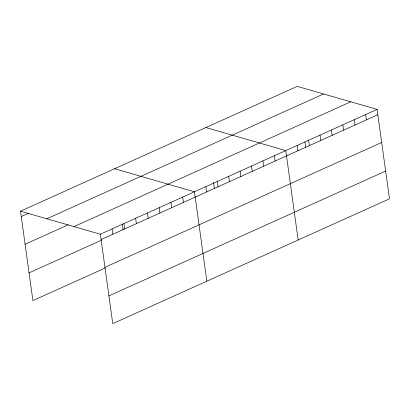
<?xml version="1.0" encoding="UTF-8"?>
<svg xmlns="http://www.w3.org/2000/svg" width="410" height="410" viewBox="0 0 410 410"><rect width="100%" height="100%" fill="white"/><g stroke="black" fill="none" stroke-linecap="round" stroke-linejoin="round"><path stroke-width="0.61" d="M20.5 211.186L297.235 86.367L377.092 109.398L389.5 198.814L112.765 323.633L100.358 234.212L20.5 211.186L32.908 300.602L105.155 268.017M21.238 216.516L28.521 213.231M46.853 218.786L323.587 93.967M25.092 244.268L68.214 224.813M74.005 226.612L350.74 101.798M100.358 234.212L377.092 109.398M101.096 239.548L377.83 114.728M29.059 272.855L101.306 240.27M104.945 267.294L381.684 142.48M108.911 295.887L385.651 171.067M205.912 127.556L285.77 150.588L298.178 240.009M114.59 168.746L194.448 191.777L206.855 281.198M365.679 114.544L366.417 119.879M354.26 119.694L355.004 125.024M342.847 124.845L343.585 130.175M331.429 129.99L332.172 135.326M320.015 135.141L320.753 140.471M308.602 140.287L309.34 145.622M304.932 141.819L305.706 147.415M297.183 145.437L297.926 150.772M274.351 155.733L275.095 161.068M262.938 160.884L263.676 166.219M251.525 166.035L252.263 171.365M240.106 171.18L240.849 176.515M228.693 176.331L229.431 181.661M217.274 181.481L218.017 186.811M213.523 182.388L214.384 188.605M205.861 186.627L206.599 191.962M182.686 197.082L183.424 202.412M170.924 202.386L171.662 207.721M159.162 207.691L159.9 213.026M147.4 212.995L148.143 218.33M135.638 218.299L136.381 223.634M123.876 223.604L124.619 228.939M122.288 224.203L123.061 229.795M112.12 228.908L112.858 234.243"/></g></svg>
